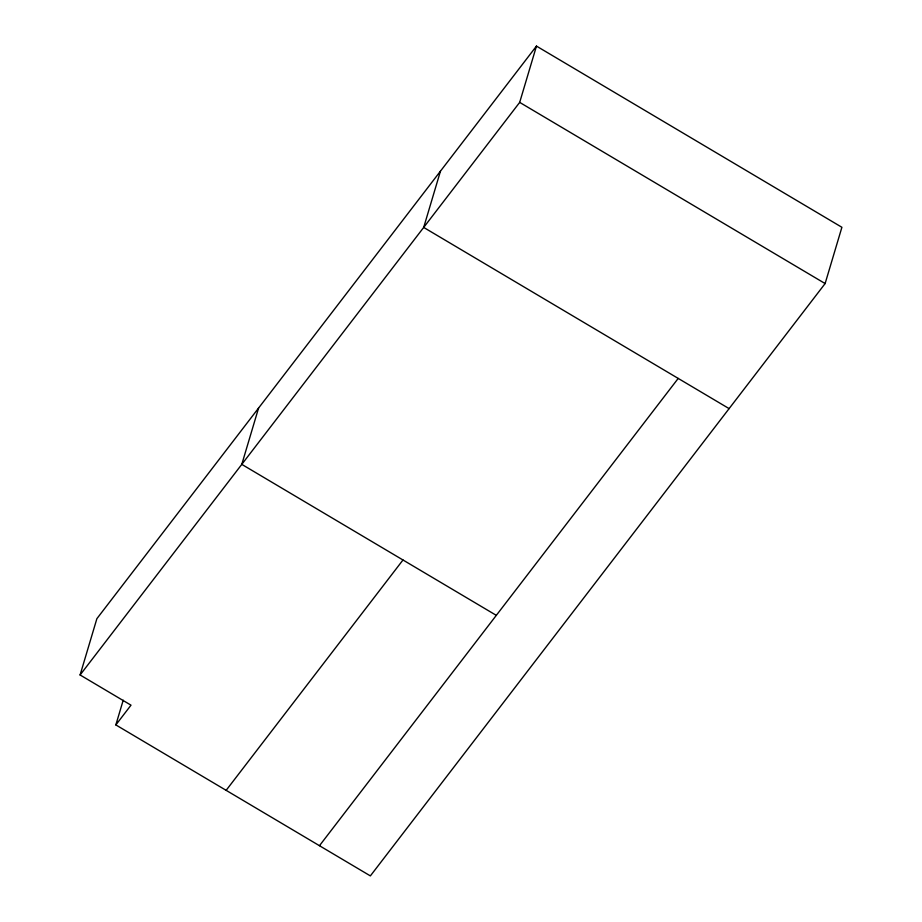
<?xml version="1.0" encoding="UTF-8"?>
<svg xmlns="http://www.w3.org/2000/svg" width="922" height="922" viewBox="0 0 922 922"><rect width="100%" height="100%" fill="white"/><g stroke="black" fill="none" stroke-linecap="round" stroke-linejoin="round"><path stroke-width="1.38" d="M115.849 724.911L131.005 705.169L80.099 674.973L96.879 618.685L536.466 46.1L841.901 227.285L825.121 283.561L370.367 875.9L115.849 724.911L123.214 700.201M258.575 408.077L241.795 464.365L496.313 615.354M440.462 171.146L423.694 227.434L729.118 408.619M80.099 674.973L519.685 102.388L536.466 46.1M226.144 790.338L402.983 559.988M319.473 845.705L678.212 378.412M519.685 102.388L825.121 283.561"/></g></svg>
